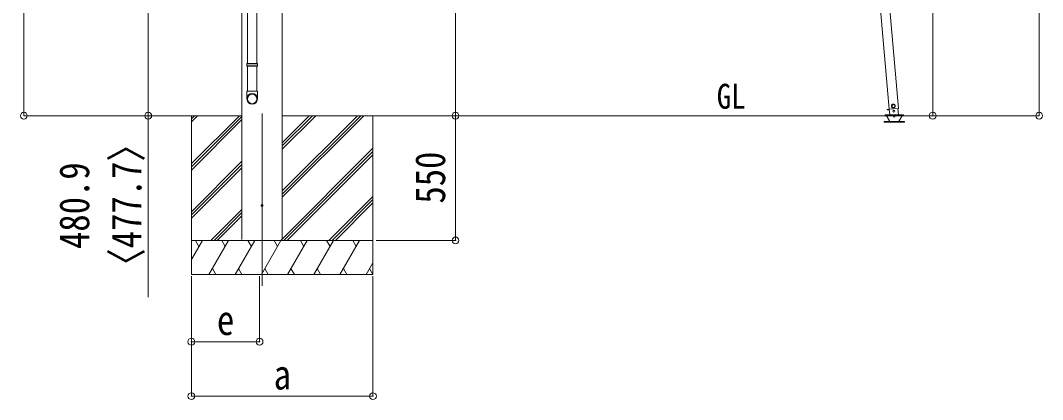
# Model space of a CAD drawing. Units: millimetres at full size, sheet at 1:30. Extents: x -8385 to 8479, y -5853 to 5787.
# Drawn here: x -5523 to -1019, y -2897 to -1226 of the extents above; entities that cross this region are included whole.
import ezdxf
from ezdxf.enums import TextEntityAlignment as Align

# ---------------------------------------------------------------- set-up
doc = ezdxf.new("R2010")
doc.units = ezdxf.units.MM
doc.header["$LTSCALE"] = 30
doc.header["$PDMODE"] = 32
doc.header["$PDSIZE"] = 30
for name, color, linetype, lineweight in [('0-0_0', 7, 'Continuous', 9), ('0-1_本体', 4, 'Continuous', 9), ('0-2_部品', 7, 'Continuous', 9), ('0-8_PARTS2', 2, 'Continuous', 9), ('0-A_寸法', 6, 'Continuous', 9), ('1-2_GLASS_SEAL', 7, 'Continuous', 9), ('1-A', 6, 'Continuous', 9)]:
    doc.layers.add(name, color=color, linetype=linetype, lineweight=lineweight)
doc.styles.add('ＭＳ ゴシック', font='')
doc.styles.get('ＭＳ ゴシック').set_extended_font_data('MS Gothic')

msp = doc.modelspace()

# ---------------------------------------------------------------- linework, layer by layer
at = {"layer": '0-0_0'}
for p, q in [((-5143.76, -1645.53), (-4547.42, -1645.53)), ((-4769.67, -1645.53), (-4769.67, -2345.53)), ((-4769.67, -1856.76), (-4558.44, -1645.53)), ((-4769.67, -1672.91), (-4742.29, -1645.53)), ((-4769.67, -1658.77), (-4756.44, -1645.53)), ((-4769.67, -1870.9), (-4547.42, -1648.65)), ((-4769.67, -1885.04), (-4547.42, -1662.8)), ((-4369.42, -2005.29), (-4009.66, -1645.53)), ((-4369.42, -1977.01), (-4037.94, -1645.53)), ((-4369.42, -1991.15), (-4023.8, -1645.53)), ((-4369.42, -1793.16), (-4221.79, -1645.53)), ((-4369.42, -1779.02), (-4235.94, -1645.53)), ((-4369.42, -1764.88), (-4250.08, -1645.53)), ((-4369.42, -1645.53), (-1519.72, -1645.53)), ((-3969.67, -1645.53), (-3969.67, -2345.53)), ((-4375.82, -2195.53), (-3969.67, -1789.39)), ((-4361.67, -2195.53), (-3969.67, -1803.54)), ((-4347.53, -2195.53), (-3969.67, -1817.68)), ((-4769.67, -2068.89), (-4547.42, -1846.64)), ((-4769.67, -2083.03), (-4547.42, -1860.79)), ((-4769.67, -2097.18), (-4547.42, -1874.93)), ((-4163.68, -2195.53), (-3969.67, -2001.52)), ((-4149.54, -2195.53), (-3969.67, -2015.67)), ((-4684.18, -2195.53), (-4547.42, -2058.77)), ((-4135.4, -2195.53), (-3969.67, -2029.81)), ((-4670.04, -2195.53), (-4547.42, -2072.92)), ((-4655.9, -2195.53), (-4547.42, -2087.06)), ((-3969.67, -2195.53), (-4769.67, -2195.53)), ((-4769.67, -2279.36), (-4721.27, -2195.53)), ((-4736.28, -2221.51), (-4751.28, -2195.53)), ((-4692.41, -2345.53), (-4605.81, -2195.53)), ((-4620.81, -2221.51), (-4635.81, -2195.53)), ((-4576.94, -2345.53), (-4490.34, -2195.53)), ((-4505.34, -2221.51), (-4520.34, -2195.53)), ((-4461.47, -2345.53), (-4374.87, -2195.53)), ((-4389.87, -2221.51), (-4404.87, -2195.53)), ((-4346, -2345.53), (-4259.4, -2195.53)), ((-4274.4, -2221.51), (-4289.4, -2195.53)), ((-4230.53, -2345.53), (-4143.93, -2195.53)), ((-4173.93, -2195.53), (-4158.93, -2221.51)), ((-4115.06, -2345.53), (-4028.45, -2195.53)), ((-4043.46, -2221.51), (-4058.46, -2195.53)), ((-3999.59, -2345.53), (-3969.67, -2293.72)), ((-4677.41, -2319.55), (-4662.41, -2345.53)), ((-4561.94, -2319.55), (-4546.94, -2345.53)), ((-4446.47, -2319.55), (-4431.47, -2345.53)), ((-4331, -2319.55), (-4316, -2345.53)), ((-4215.53, -2319.55), (-4200.53, -2345.53)), ((-4100.06, -2319.55), (-4085.06, -2345.53)), ((-3984.59, -2319.55), (-3969.59, -2345.53)), ((-4769.67, -2345.53), (-3969.67, -2345.53))]:
    msp.add_line(p, q, dxfattribs=at)
at = {"layer": '0-1_本体'}
for p, q in [((-4369.42, 988.21), (-4369.42, -2191.79)), ((-4547.42, -2191.79), (-4547.42, 944.76))]:
    msp.add_line(p, q, dxfattribs=at)
at = {"layer": '0-1_本体', "color": 6}
msp.add_line((-3605.91, -1645.53), (-3605.91, -2195.53), dxfattribs=at)
at = {"layer": '0-2_部品'}
for p, q in [((-4522.98, -437.48), (-4522.98, -1415.67)), ((-4480.98, -437.48), (-4480.98, -1415.67)), ((-4524.98, -1417.67), (-4523.98, -1415.67)), ((-4478.98, -1417.67), (-4524.98, -1417.67)), ((-4478.98, -1425.67), (-4524.98, -1425.67)), ((-4479.98, -1415.67), (-4523.98, -1415.67)), ((-4479.98, -1427.67), (-4523.98, -1427.67)), ((-4522.98, -1427.67), (-4522.98, -1537.67)), ((-4480.98, -1427.67), (-4480.98, -1537.67)), ((-4478.98, -1417.67), (-4479.98, -1415.67)), ((-4478.98, -1425.67), (-4479.98, -1427.67)), ((-4478.98, -1417.67), (-4478.98, -1425.67)), ((-4524.98, -1571.81), (-4524.98, -1537.67)), ((-4478.98, -1537.67), (-4524.98, -1537.67)), ((-4478.98, -1571.81), (-4478.98, -1537.67))]:
    msp.add_line(p, q, dxfattribs=at)
msp.add_lwpolyline([(-4524.98, -1417.67), (-4524.98, -1425.67), (-4523.98, -1427.67)], dxfattribs=at)
msp.add_circle((-4458.42, -2041.79), 4.5, dxfattribs=at)
for centre, major_axis, ratio, start_param, end_param in [((-4501.98, -1570.07), (-23, 0), 0.996195, 3.1415927, 6.2831853), ((-4501.98, -1571.81), (-23, 0), 0.996195, 3.1415927, 6.2831853), ((-4501.98, -1571.81), (0, -23.43), 0.981806, 4.712389, 7.8539816)]:
    msp.add_ellipse(centre, major_axis=major_axis, ratio=ratio, start_param=start_param, end_param=end_param, dxfattribs=at)
msp.add_ellipse((-4501.98, -1571.81), major_axis=(21, 0), ratio=0.996195, dxfattribs=at)
at = {"layer": '0-8_PARTS2'}
msp.add_line((-4458.42, -1636.32), (-4458.42, -2395.53), dxfattribs=at)
at = {"layer": '0-A_寸法'}
for p, q in [((-1034.08, -1645.53), (-1034.08, 1467.47)), ((-1503.09, 1267.07), (-1503.09, -1645.53)), ((-5508, -1645.53), (-5508, 960.87)), ((-5508, -1645.53), (-4779.89, -1645.53)), ((-4960.03, -1645.53), (-4960.03, -2445.53)), ((-1503.09, -1645.53), (-1831.92, -1645.53)), ((-1034.08, -1645.53), (-1503.09, -1645.53)), ((-4769.67, -2881.9), (-4769.67, -2352.95)), ((-4769.67, -2641.92), (-4769.67, -2352.95)), ((-4469.42, -2641.92), (-4469.42, -2352.95)), ((-3969.67, -2881.9), (-3969.67, -2352.95)), ((-4469.42, -2641.92), (-4769.67, -2641.92)), ((-4769.67, -2881.9), (-3969.67, -2881.9))]:
    msp.add_line(p, q, dxfattribs=at)
for p in [(-5508, -1645.53), (-4960.03, -1645.53), (-1503.09, -1645.53), (-1034.08, -1645.53), (-4769.67, -2641.92), (-4469.42, -2641.92), (-4769.67, -2881.9), (-3969.67, -2881.9)]:
    msp.add_point(p, dxfattribs=at)
at = {"layer": '1-2_GLASS_SEAL', "color": 4}
for p, q in [((-1695.27, -1617.15), (-1806.17, -352.37)), ((-1654.42, -1613.57), (-1765.33, -348.79)), ((-1704.14, -1618.23), (-1694.28, -1617.36)), ((-1694.28, -1617.36), (-1704.14, -1618.22)), ((-1704.14, -1618.23), (-1703.97, -1620.22)), ((-1694.1, -1619.36), (-1703.97, -1620.22)), ((-1695.28, -1617.15), (-1654.43, -1613.58)), ((-1694.3, -1617.06), (-1692.19, -1641.23)), ((-1653.78, -1641.9), (-1656.25, -1613.74)), ((-1712.46, -1641.58), (-1632.46, -1641.58)), ((-1712.46, -1642.58), (-1712.46, -1641.58)), ((-1712.46, -1642.58), (-1632.46, -1642.58)), ((-1693.76, -1668.58), (-1708.49, -1643.08)), ((-1636.42, -1643.08), (-1651.15, -1668.58)), ((-1632.46, -1641.58), (-1632.46, -1642.58))]:
    msp.add_line(p, q, dxfattribs=at)
msp.add_lwpolyline([(-1704.14, -1618.22), (-1703.97, -1620.21), (-1694.1, -1619.35)], dxfattribs=at)
for points in [[(-1677.05, -1595.3), (-1683.19, -1599.6), (-1682.54, -1607.08), (-1675.74, -1610.25), (-1669.59, -1605.95), (-1670.24, -1598.47)], [(-1627.71, -1673.58), (-1627.71, -1671.58), (-1717.71, -1671.58), (-1717.71, -1673.58)]]:
    msp.add_lwpolyline(points, close=True, dxfattribs=at)
for centre, radius in [((-1676.39, -1602.78), 8.5), ((-1676.39, -1602.78), 7.7), ((-1676.39, -1602.78), 6.5), ((-1674.75, -1625.99), 4)]:
    msp.add_circle(centre, radius, dxfattribs=at)
for centre, radius, start, end in [((-1709.35, -1643.58), 1, 30, 90), ((-1672.46, -1647.58), 4.25, 183.37229, 176.62771), ((-1635.56, -1643.58), 1, 90, 150), ((-1688.57, -1665.58), 6, 210, 270), ((-1656.34, -1665.58), 6, 270, 330)]:
    msp.add_arc(centre, radius, start, end, dxfattribs=at)
at = {"layer": '1-A'}
for p, q in [((-3605.91, -1645.53), (-3605.91, 854.47)), ((-4960.28, -1645.53), (-4960.28, -1164.64)), ((-3605.91, -1645.53), (-3955.27, -1645.53)), ((-3605.91, -2195.53), (-3955.27, -2195.53))]:
    msp.add_line(p, q, dxfattribs=at)
for p in [(-4960.28, -1645.53), (-3605.91, -1645.53), (-3605.91, -2195.53)]:
    msp.add_point(p, dxfattribs=at)

# ---------------------------------------------------------------- texts
at = {"layer": '0-0_0', "style": 'ＭＳ ゴシック', "width": 0.85}
msp.add_text('GL', height=110, dxfattribs=at).set_placement((-2454.73, -1647.97), align=Align.BOTTOM_LEFT)
at = {"layer": '0-A_寸法', "color": 7, "style": 'ＭＳ ゴシック', "width": 0.85}
for s, p in [('e', (-4657.17, -2651.92)), ('a', (-4407.17, -2891.9))]:
    msp.add_text(s, height=132, dxfattribs=at).set_placement(p, align=Align.BOTTOM_LEFT)
at = {"layer": '1-A', "color": 7, "style": 'ＭＳ ゴシック', "width": 0.85}
for s, p in [('〈477.7〉', (-4950.28, -2383.03)), ('550', (-3611.91, -2033.03)), ('480.9', (-5180.39, -2233.03))]:
    msp.add_text(s, height=132, rotation=90, dxfattribs=at).set_placement(p, align=Align.BOTTOM_LEFT)

doc.saveas('drawing.dxf')
